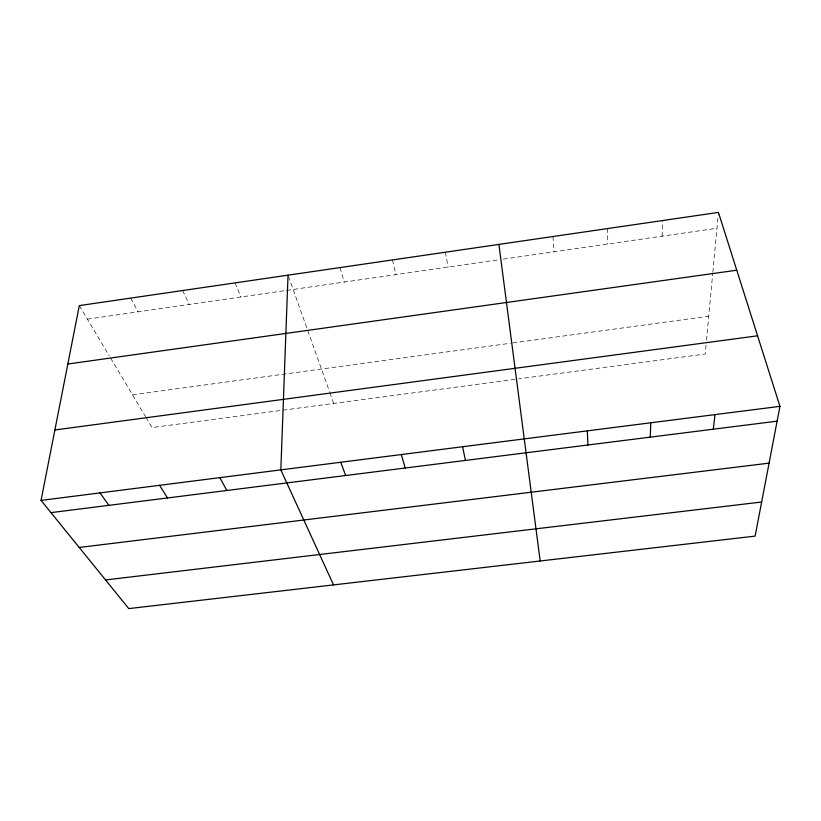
<?xml version="1.0" encoding="UTF-8"?>
<svg xmlns="http://www.w3.org/2000/svg" width="821" height="821" viewBox="0 0 821 821"><rect width="100%" height="100%" fill="white"/><g stroke="black" fill="none" stroke-linecap="round" stroke-linejoin="round"><path stroke-width="0.62" stroke-dasharray="4.11 3.08" d="M662.116 236.171L662.711 220.531M706.029 345.2L705.208 354.025L518.749 378.82M706.501 340.161L712.72 273.619M712.844 272.356L718.324 213.624M87.385 319.143L499.579 259.641M503.365 259.097L716.959 228.259M132.499 394.809L510.323 343.27M512.838 342.932L708.739 316.208M514.983 379.323L152.039 427.587L146.179 417.745M79.309 305.597L109.306 355.904M110.599 358.069L145.522 416.658M130.703 298.105L138.061 311.836M182.621 290.531L189.23 304.447M235.063 282.886L240.912 296.986M288.458 276.349L306.849 328.01M307.711 330.422L329.478 391.566M329.898 392.756L333.695 403.429M339.966 267.595L344.286 282.055M392.417 259.939L395.958 274.604M445.393 252.221L448.133 267.071M552.954 236.54L554.062 251.78M607.55 228.577L607.817 244.011"/><path stroke-width="1.23" d="M650.283 437.141L650.755 422.794M288.027 275.158L280.833 469.879L333.531 584.901M713.326 429.198L714.968 414.615M779.95 406.344L755.115 536.113L128.784 608.597L41.05 500.4L79.309 305.597L718.437 212.403L779.95 406.344L41.05 500.4M67.835 364.021L736.765 270.201M54.884 429.978L757.578 335.81M50.974 512.632L777.118 421.163M79.216 547.463L769.082 463.147M105.55 579.944L761.642 502.021M99.957 492.898L108.926 505.336M159.551 485.314L167.546 497.947M219.843 477.648L226.842 490.476M340.725 462.254L345.682 475.503M401.305 454.547L405.225 468.011M462.582 446.747L465.445 460.417M498.901 244.422L540.177 560.989M587.302 430.871L587.959 444.992"/></g></svg>
